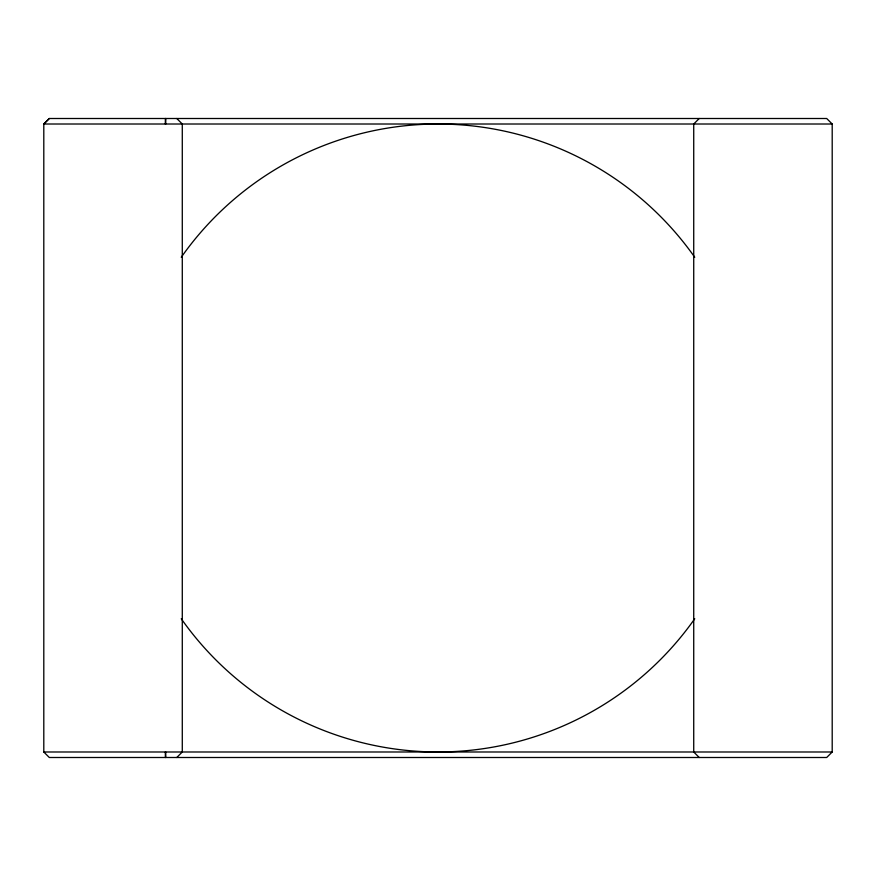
<?xml version="1.0" encoding="UTF-8"?>
<svg xmlns="http://www.w3.org/2000/svg" width="876" height="876" viewBox="0 0 876 876"><rect width="100%" height="100%" fill="white"/><g stroke="black" fill="none" stroke-linecap="round" stroke-linejoin="round"><path stroke-width="1.31" d="M165.739 124.009L165.783 118.501M165.312 124.009L165.389 118.501M832.2 751.991L826.692 757.499L49.308 757.499L43.8 751.991L43.8 124.009L49.308 118.501L826.692 118.501L832.2 124.009L832.2 751.991L43.8 751.991M49.308 118.501L43.8 124.009L832.2 124.009M699.234 118.501L693.726 124.009L693.726 751.991L699.234 757.499M176.777 757.499L182.285 751.991L182.285 124.009L176.777 118.501M165.312 751.991L165.389 757.499M165.739 751.991L165.783 757.499M694.745 618.741A313.991 313.991 0 0 1 181.255 618.741M181.255 257.259A313.991 313.991 0 0 1 694.745 257.259"/></g></svg>
